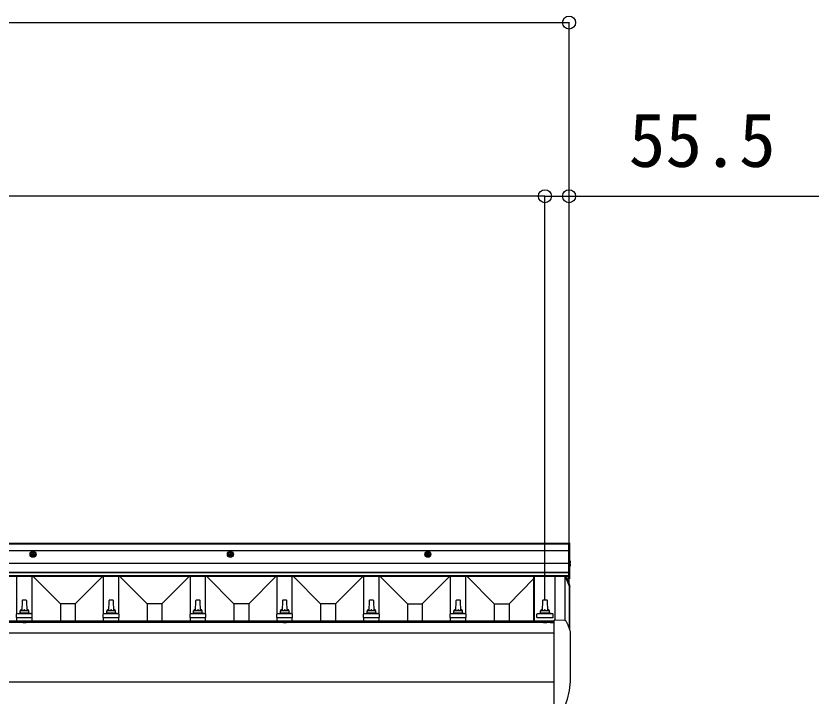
# Model space of a CAD drawing. Units: millimetres, scale not verified. Extents: x -8750 to 8750, y -13002 to 12947.
# Drawn here: x 1781 to 3632, y -5991 to -4422 of the extents above; entities that cross this region are included whole.
import ezdxf
from ezdxf.enums import TextEntityAlignment as Align

# ---------------------------------------------------------------- set-up
doc = ezdxf.new("R2010")
doc.units = ezdxf.units.MM
doc.header["$LTSCALE"] = 70
doc.layers.add('0-4_YKK_A1', color=4, linetype='Continuous')
doc.layers.add('0-5_YKK_D', color=6, linetype='Continuous')
doc.styles.add('ＭＳ ゴシック', font='')
doc.styles.get('ＭＳ ゴシック').set_extended_font_data('MS Gothic')

msp = doc.modelspace()

# ---------------------------------------------------------------- linework, layer by layer
at = {"layer": '0-4_YKK_A1'}
for p, q in [((3055, -5636.9), (-3055, -5636.9)), ((3055, -5637.61), (-3055, -5637.61)), ((3055, -5638.62), (-3055, -5638.62)), ((3055, -5713.45), (3055, -5636.9)), ((3055, -5653.9), (-3055, -5653.9)), ((1820, -5656.12), (1815, -5659)), ((1815, -5659), (1815, -5664.73)), ((1816.85, -5661.37), (1818.5, -5661.37)), ((1816.85, -5661.37), (1816.85, -5662.37)), ((1816.85, -5662.37), (1818.5, -5662.37)), ((1819.5, -5658.72), (1819.5, -5660.37)), ((1820.5, -5658.72), (1819.5, -5658.72)), ((1819.5, -5663.37), (1819.5, -5665.02)), ((1820, -5656.12), (1825, -5659)), ((1820.5, -5658.72), (1820.5, -5660.37)), ((1820.5, -5663.37), (1820.5, -5665.02)), ((1821.5, -5661.37), (1823.15, -5661.37)), ((1821.5, -5662.37), (1823.15, -5662.37)), ((1823.15, -5662.37), (1823.15, -5661.37)), ((1825, -5664.73), (1825, -5659)), ((2274.94, -5656.15), (2269.94, -5659.04)), ((2269.94, -5659.04), (2269.94, -5664.76)), ((2271.79, -5661.4), (2273.44, -5661.4)), ((2271.79, -5661.4), (2271.79, -5662.4)), ((2271.79, -5662.4), (2273.44, -5662.4)), ((2274.44, -5658.75), (2274.44, -5660.4)), ((2275.44, -5658.75), (2274.44, -5658.75)), ((2274.94, -5656.15), (2279.94, -5659.04)), ((2275.44, -5658.75), (2275.44, -5660.4)), ((2276.44, -5661.4), (2278.09, -5661.4)), ((2276.44, -5662.4), (2278.09, -5662.4)), ((2278.09, -5662.4), (2278.09, -5661.4)), ((2279.94, -5664.76), (2279.94, -5659.04)), ((2730, -5656.12), (2725, -5659)), ((2725, -5659), (2725, -5664.73)), ((2726.85, -5661.37), (2728.5, -5661.37)), ((2726.85, -5661.37), (2726.85, -5662.37)), ((2726.85, -5662.37), (2728.5, -5662.37)), ((2729.5, -5658.72), (2729.5, -5660.37)), ((2730.5, -5658.72), (2729.5, -5658.72)), ((2729.5, -5663.37), (2729.5, -5665.02)), ((2730, -5656.12), (2735, -5659)), ((2730.5, -5658.72), (2730.5, -5660.37)), ((2730.5, -5663.37), (2730.5, -5665.02)), ((2731.5, -5661.37), (2733.15, -5661.37)), ((2731.5, -5662.37), (2733.15, -5662.37)), ((2733.15, -5662.37), (2733.15, -5661.37)), ((2735, -5664.73), (2735, -5659)), ((1820, -5667.62), (1815, -5664.73)), ((1819.5, -5665.02), (1820.5, -5665.02)), ((1820, -5667.62), (1825, -5664.73)), ((2274.94, -5667.65), (2269.94, -5664.76)), ((2274.44, -5663.4), (2274.44, -5665.05)), ((2274.44, -5665.05), (2275.44, -5665.05)), ((2274.94, -5667.65), (2279.94, -5664.76)), ((2275.44, -5663.4), (2275.44, -5665.05)), ((2730, -5667.62), (2725, -5664.73)), ((2729.5, -5665.02), (2730.5, -5665.02)), ((2730, -5667.62), (2735, -5664.73)), ((3056.5, -5665.9), (3055, -5665.9)), ((3056.5, -5679.53), (3055, -5679.53)), ((3056.71, -5680.58), (3056.1, -5679.43)), ((3056.5, -5675.46), (3056.5, -5682.64)), ((3058.58, -5681.51), (3056.71, -5680.58)), ((3058.98, -5679.86), (3058.1, -5679.86)), ((3055, -5682.88), (-3055, -5682.88)), ((3056.71, -5687.6), (3056.1, -5686.46)), ((3056.5, -5682.48), (3056.5, -5690.43)), ((3058.58, -5688.53), (3056.71, -5687.6)), ((3058.98, -5686.88), (3058.1, -5686.88)), ((3055, -5703.64), (-3055, -5703.64)), ((3055, -5704.64), (-3055, -5704.64)), ((3055, -5711.95), (-3055, -5711.95)), ((3055, -5713.45), (-3055, -5713.45)), ((1782.5, -5799.33), (1782.5, -5713.45)), ((1817.5, -5799.33), (1817.5, -5713.45)), ((1882.9, -5776.09), (1820.26, -5713.45)), ((1917.1, -5776.09), (1979.74, -5713.45)), ((1982.5, -5799.33), (1982.5, -5713.45)), ((2017.5, -5799.33), (2017.5, -5713.45)), ((2082.9, -5776.09), (2020.26, -5713.45)), ((2117.1, -5776.09), (2179.74, -5713.45)), ((2182.5, -5799.33), (2182.5, -5713.45)), ((2217.5, -5799.33), (2217.5, -5713.45)), ((2282.9, -5776.09), (2220.26, -5713.45)), ((2317.1, -5776.09), (2379.74, -5713.45)), ((2382.5, -5799.33), (2382.5, -5713.45)), ((2417.5, -5799.33), (2417.5, -5713.45)), ((2482.9, -5776.09), (2420.26, -5713.45)), ((2517.1, -5776.09), (2579.74, -5713.45)), ((2582.5, -5799.33), (2582.5, -5713.45)), ((2617.5, -5799.33), (2617.5, -5713.45)), ((2682.9, -5776.09), (2620.26, -5713.45)), ((2717.1, -5776.09), (2779.74, -5713.45)), ((2782.5, -5799.33), (2782.5, -5713.45)), ((2817.5, -5799.33), (2817.5, -5713.45)), ((2882.9, -5776.09), (2820.26, -5713.45)), ((2917.1, -5776.09), (2973.5, -5718.69)), ((2973.5, -5713.45), (2973.5, -5816.28)), ((2975.19, -5713.45), (2975.19, -5816.28)), ((3023, -5713.45), (3023, -5813.55)), ((3045.5, -5713.45), (3045.5, -5814.72)), ((3057.43, -5733.61), (3049.27, -5713.45)), ((3055.5, -5734.16), (3055.5, -5830.84)), ((3056.5, -5736.63), (3056.5, -5833.56)), ((3057.43, -5736.26), (3057.5, -5736.63)), ((3057.5, -5736.63), (3057.5, -5733.98)), ((3057.5, -5836.55), (3057.5, -5736.63)), ((1794.73, -5768.98), (1794, -5792.51)), ((1804.27, -5768.01), (1795.73, -5768.01)), ((1806, -5792.51), (1805.27, -5768.98)), ((1994.73, -5768.98), (1994, -5792.51)), ((2004.27, -5768.01), (1995.73, -5768.01)), ((2006, -5792.51), (2005.27, -5768.98)), ((2194.73, -5768.98), (2194, -5792.51)), ((2204.27, -5768.01), (2195.73, -5768.01)), ((2206, -5792.51), (2205.27, -5768.98)), ((2394.73, -5768.98), (2394, -5792.51)), ((2404.27, -5768.01), (2395.73, -5768.01)), ((2406, -5792.51), (2405.27, -5768.98)), ((2594.73, -5768.98), (2594, -5792.51)), ((2604.27, -5768.01), (2595.73, -5768.01)), ((2606, -5792.51), (2605.27, -5768.98)), ((2794.73, -5768.98), (2794, -5792.51)), ((2804.27, -5768.01), (2795.73, -5768.01)), ((2806, -5792.51), (2805.27, -5768.98)), ((2994.23, -5768.98), (2993.5, -5792.51)), ((3004.77, -5768.01), (2995.23, -5768.01)), ((3006.5, -5792.51), (3005.77, -5768.98)), ((1790, -5796.72), (1790, -5792.51)), ((1809, -5792.51), (1791, -5792.51)), ((1810, -5796.72), (1810, -5792.51)), ((1917.1, -5776.09), (1917.1, -5816.28)), ((1990, -5796.72), (1990, -5792.51)), ((2009, -5792.51), (1991, -5792.51)), ((2010, -5796.72), (2010, -5792.51)), ((2117.1, -5776.09), (2117.1, -5816.28)), ((2190, -5796.72), (2190, -5792.51)), ((2209, -5792.51), (2191, -5792.51)), ((2210, -5796.72), (2210, -5792.51)), ((2317.1, -5776.09), (2317.1, -5816.28)), ((2390, -5796.72), (2390, -5792.51)), ((2409, -5792.51), (2391, -5792.51)), ((2410, -5796.72), (2410, -5792.51)), ((2517.1, -5776.09), (2517.1, -5816.28)), ((2590, -5796.72), (2590, -5792.51)), ((2609, -5792.51), (2591, -5792.51)), ((2610, -5796.72), (2610, -5792.51)), ((2682.9, -5776.09), (2682.9, -5816.28)), ((2790, -5796.72), (2790, -5792.51)), ((2809, -5792.51), (2791, -5792.51)), ((2810, -5796.72), (2810, -5792.51)), ((2882.9, -5776.09), (2882.9, -5816.28)), ((2989.5, -5796.72), (2989.5, -5792.51)), ((3009.5, -5792.51), (2990.5, -5792.51)), ((3010.5, -5796.72), (3010.5, -5792.51)), ((1781.75, -5808.01), (1781.75, -5800.29)), ((1781.75, -5808.01), (1818.25, -5808.01)), ((1817.87, -5799.51), (1782.13, -5799.51)), ((1782.5, -5816.28), (1782.5, -5808.01)), ((1782.51, -5799.32), (1789.24, -5797.69)), ((1810.38, -5797.51), (1789.62, -5797.51)), ((1817.49, -5799.32), (1810.76, -5797.69)), ((1817.5, -5816.28), (1817.5, -5808.01)), ((1818.25, -5808.01), (1818.25, -5800.29)), ((1981.75, -5808.01), (1981.75, -5800.29)), ((1981.75, -5808.01), (2018.25, -5808.01)), ((2017.87, -5799.51), (1982.13, -5799.51)), ((1982.5, -5816.28), (1982.5, -5808.01)), ((1982.51, -5799.32), (1989.24, -5797.69)), ((2010.38, -5797.51), (1989.62, -5797.51)), ((2017.49, -5799.32), (2010.76, -5797.69)), ((2017.5, -5816.28), (2017.5, -5808.01)), ((2018.25, -5808.01), (2018.25, -5800.29)), ((2181.75, -5808.01), (2181.75, -5800.29)), ((2181.75, -5808.01), (2218.25, -5808.01)), ((2217.87, -5799.51), (2182.13, -5799.51)), ((2182.5, -5816.28), (2182.5, -5808.01)), ((2182.51, -5799.32), (2189.24, -5797.69)), ((2210.38, -5797.51), (2189.62, -5797.51)), ((2217.49, -5799.32), (2210.76, -5797.69)), ((2217.5, -5816.28), (2217.5, -5808.01)), ((2218.25, -5808.01), (2218.25, -5800.29)), ((2381.75, -5808.01), (2381.75, -5800.29)), ((2381.75, -5808.01), (2418.25, -5808.01)), ((2417.87, -5799.51), (2382.13, -5799.51)), ((2382.5, -5816.28), (2382.5, -5808.01)), ((2382.51, -5799.32), (2389.24, -5797.69)), ((2410.38, -5797.51), (2389.62, -5797.51)), ((2417.49, -5799.32), (2410.76, -5797.69)), ((2417.5, -5816.28), (2417.5, -5808.01)), ((2418.25, -5808.01), (2418.25, -5800.29)), ((2581.75, -5808.01), (2581.75, -5800.29)), ((2581.75, -5808.01), (2618.25, -5808.01)), ((2617.87, -5799.51), (2582.13, -5799.51)), ((2582.5, -5816.28), (2582.5, -5808.01)), ((2582.51, -5799.32), (2589.24, -5797.69)), ((2610.38, -5797.51), (2589.62, -5797.51)), ((2617.49, -5799.32), (2610.76, -5797.69)), ((2617.5, -5816.28), (2617.5, -5808.01)), ((2618.25, -5808.01), (2618.25, -5800.29)), ((2781.75, -5808.01), (2781.75, -5800.29)), ((2781.75, -5808.01), (2818.25, -5808.01)), ((2817.87, -5799.51), (2782.13, -5799.51)), ((2782.5, -5816.28), (2782.5, -5808.01)), ((2782.51, -5799.32), (2789.24, -5797.69)), ((2810.38, -5797.51), (2789.62, -5797.51)), ((2817.49, -5799.32), (2810.76, -5797.69)), ((2817.5, -5816.28), (2817.5, -5808.01)), ((2818.25, -5808.01), (2818.25, -5800.29)), ((2981.25, -5808.01), (2981.25, -5800.29)), ((3018.37, -5799.51), (2981.63, -5799.51)), ((2982.01, -5799.32), (2988.74, -5797.69)), ((3009.88, -5797.51), (2989.12, -5797.51)), ((3010.88, -5797.51), (2990.12, -5797.51)), ((3017.99, -5799.32), (3011.26, -5797.69)), ((3021, -5818.92), (-3021, -5818.92)), ((1797.88, -5816.28), (1202.12, -5816.28)), ((1796.09, -5818.42), (1796.26, -5817.44)), ((1796.09, -5818.42), (1796.18, -5818.92)), ((1796.18, -5818.92), (1803.82, -5818.92)), ((1797.7, -5816.34), (1798.86, -5818.66)), ((1798.86, -5818.66), (1800, -5819.26)), ((1801.15, -5818.66), (1800, -5819.26)), ((1802.3, -5816.34), (1801.15, -5818.66)), ((2397.88, -5816.28), (1802.12, -5816.28)), ((1803.91, -5818.42), (1803.74, -5817.44)), ((2396.09, -5818.42), (2396.26, -5817.44)), ((2396.09, -5818.42), (2396.18, -5818.92)), ((2396.18, -5818.92), (2403.82, -5818.92)), ((2397.7, -5816.34), (2398.85, -5818.66)), ((2398.85, -5818.66), (2400, -5819.26)), ((2401.14, -5818.66), (2400, -5819.26)), ((2402.3, -5816.34), (2401.14, -5818.66)), ((2997.95, -5816.28), (2402.12, -5816.28)), ((2403.91, -5818.42), (2403.74, -5817.44)), ((2996.16, -5818.42), (2996.33, -5817.45)), ((2996.16, -5818.42), (2996.25, -5818.92)), ((2996.25, -5818.92), (3003.9, -5818.92)), ((2997.77, -5816.34), (2998.93, -5818.66)), ((2998.93, -5818.66), (3000.07, -5819.27)), ((3001.22, -5818.66), (3000.07, -5819.27)), ((3002.37, -5816.34), (3001.22, -5818.66)), ((3013.88, -5816.28), (3002.19, -5816.28)), ((3003.99, -5818.42), (3003.81, -5817.45)), ((3012.09, -5818.42), (3012.26, -5817.45)), ((3012.09, -5818.42), (3012.18, -5818.92)), ((3012.18, -5818.92), (3019.82, -5818.92)), ((3013.7, -5816.34), (3014.86, -5818.66)), ((3014.86, -5818.66), (3016, -5819.27)), ((3017.14, -5818.66), (3016, -5819.27)), ((3018.3, -5816.34), (3017.14, -5818.66)), ((3021, -5816.28), (3018.12, -5816.28)), ((3019.91, -5818.42), (3019.74, -5817.45)), ((3021, -5813.45), (3021, -5813.44)), ((3021, -5814.76), (3021, -5813.45)), ((3046.11, -5814.76), (3021.15, -5813.45)), ((3021, -5843.41), (-3021, -5843.41)), ((3021, -5841.42), (3021, -5840.64)), ((3021, -5841.58), (3021, -5840.8)), ((3021, -5955.15), (3021, -5841.58)), ((3058.85, -5955.15), (3058.85, -5841.58)), ((3021, -5956.77), (-3021, -5956.77)), ((3021, -5955.37), (3021, -5955.15)), ((3021, -6008.8), (3021, -5955.37))]:
    msp.add_line(p, q, dxfattribs=at)
msp.add_lwpolyline([(3056.5, -5718.9), (3055, -5718.9), (3055, -5635.9), (3056.5, -5635.9)], close=True, dxfattribs=at)
for points in [[(3058.58, -5677.36), (3056.71, -5678.29), (3056.1, -5679.43)], [(3058.98, -5679.01), (3058.1, -5679.01), (3058.1, -5679.86)], [(3058.58, -5684.38), (3056.71, -5685.31), (3056.1, -5686.46)], [(3058.98, -5686.03), (3058.1, -5686.03), (3058.1, -5686.88)], [(3047.14, -5713.45), (3047.67, -5714.77), (3056.5, -5736.63)], [(3057.43, -5736.26), (3048.75, -5714.77), (3048.21, -5713.45)], [(1917.1, -5776.09), (1882.9, -5776.09), (1882.9, -5816.28)], [(2117.1, -5776.09), (2082.9, -5776.09), (2082.9, -5816.28)], [(2317.1, -5776.09), (2282.9, -5776.09), (2282.9, -5816.28)], [(2517.1, -5776.09), (2482.9, -5776.09), (2482.9, -5816.28)], [(2682.9, -5776.09), (2717.1, -5776.09), (2717.1, -5816.28)], [(2882.9, -5776.09), (2917.1, -5776.09), (2917.1, -5816.28)], [(2981.25, -5808.01), (3018.75, -5808.01), (3018.75, -5800.29)], [(1796.09, -5818.42), (1803.91, -5818.42), (1803.82, -5818.92)], [(2396.09, -5818.42), (2403.91, -5818.42), (2403.82, -5818.92)], [(2996.16, -5818.42), (3003.99, -5818.42), (3003.9, -5818.92)], [(3012.09, -5818.42), (3019.91, -5818.42), (3019.82, -5818.92)], [(3021, -5840.8), (3021, -5816.26), (3021, -5814.76)]]:
    msp.add_lwpolyline(points, dxfattribs=at)
for centre, radius in [((1820, -5661.87), 7), ((1820, -5661.87), 5), ((2274.94, -5661.9), 7), ((2274.94, -5661.9), 5), ((2730, -5661.87), 7), ((2730, -5661.87), 5)]:
    msp.add_circle(centre, radius, dxfattribs=at)
for centre, radius, start, end in [((1818.5, -5660.37), 1, 270, 0), ((1818.5, -5663.37), 1, 0, 90), ((1821.5, -5660.37), 1, 180, 270), ((1821.5, -5663.37), 1, 90, 180), ((2273.44, -5660.4), 1, 270, 0), ((2273.44, -5663.4), 1, 0, 90), ((2276.44, -5660.4), 1, 180, 270), ((2276.44, -5663.4), 1, 90, 180), ((2728.5, -5660.37), 1, 270, 0), ((2728.5, -5663.37), 1, 0, 90), ((2731.5, -5660.37), 1, 180, 270), ((2731.5, -5663.37), 1, 90, 180), ((3056.77, -5675.46), 0.274, 52.28591, 180), ((3053.7, -5679.43), 5.3, 4.59941, 52.28591), ((3053.7, -5679.43), 5.3, 318.4764, 355.40059), ((3056.77, -5682.48), 0.274, 52.28591, 180), ((3056.77, -5690.43), 0.274, 180, 307.71409), ((3053.7, -5686.46), 5.3, 4.59941, 52.28591), ((3053.7, -5686.46), 5.3, 307.71409, 355.40059), ((3056.5, -5733.98), 0.997, 0, 22.02859), ((1795.73, -5769.01), 1, 90, 178.60509), ((1804.27, -5769.01), 1, 1.39491, 90), ((1995.73, -5769.01), 1, 90, 178.60509), ((2004.27, -5769.01), 1, 1.39491, 90), ((2195.73, -5769.01), 1, 90, 178.60509), ((2204.27, -5769.01), 1, 1.39491, 90), ((2395.73, -5769.01), 1, 90, 178.60509), ((2404.27, -5769.01), 1, 1.39491, 90), ((2595.73, -5769.01), 1, 90, 178.60509), ((2604.27, -5769.01), 1, 1.39491, 90), ((2795.73, -5769.01), 1, 90, 178.60509), ((2804.27, -5769.01), 1, 1.39491, 90), ((2995.23, -5769.01), 1, 90, 178.60509), ((3004.77, -5769.01), 1, 1.39491, 90), ((1794.09, -5793.14), 4.13, 90, 171.17633), ((1791, -5793.51), 1, 90, 180), ((1803.33, -5792.51), 4.83, 133.60282, 180), ((1796.67, -5792.51), 4.83, 0, 46.39718), ((1805.91, -5793.14), 4.13, 8.82367, 90), ((1809, -5793.51), 1, 0, 90), ((1994.09, -5793.14), 4.13, 90, 171.17633), ((1991, -5793.51), 1, 90, 180), ((2003.33, -5792.51), 4.83, 133.60282, 180), ((1996.67, -5792.51), 4.83, 0, 46.39718), ((2005.91, -5793.14), 4.13, 8.82367, 90), ((2009, -5793.51), 1, 0, 90), ((2194.09, -5793.14), 4.13, 90, 171.17633), ((2191, -5793.51), 1, 90, 180), ((2203.33, -5792.51), 4.83, 133.60282, 180), ((2196.67, -5792.51), 4.83, 0, 46.39718), ((2205.91, -5793.14), 4.13, 8.82367, 90), ((2209, -5793.51), 1, 0, 90), ((2394.09, -5793.14), 4.13, 90, 171.17633), ((2391, -5793.51), 1, 90, 180), ((2403.33, -5792.51), 4.83, 133.60282, 180), ((2396.67, -5792.51), 4.83, 0, 46.39718), ((2405.91, -5793.14), 4.13, 8.82367, 90), ((2409, -5793.51), 1, 0, 90), ((2594.09, -5793.14), 4.13, 90, 171.17633), ((2591, -5793.51), 1, 90, 180), ((2603.33, -5792.51), 4.83, 133.60282, 180), ((2596.67, -5792.51), 4.83, 0, 46.39718), ((2605.91, -5793.14), 4.13, 8.82367, 90), ((2609, -5793.51), 1, 0, 90), ((2794.09, -5793.14), 4.13, 90, 171.17633), ((2791, -5793.51), 1, 90, 180), ((2803.33, -5792.51), 4.83, 133.60282, 180), ((2796.67, -5792.51), 4.83, 0, 46.39718), ((2805.91, -5793.14), 4.13, 8.82367, 90), ((2809, -5793.51), 1, 0, 90), ((2993.59, -5793.14), 4.13, 90, 171.17633), ((2990.5, -5793.51), 1, 90, 180), ((3002.83, -5792.51), 4.83, 133.60282, 180), ((2996.17, -5792.51), 4.83, 0, 46.39718), ((3006.41, -5793.14), 4.13, 8.82367, 90), ((3009.5, -5793.51), 1, 0, 90), ((1782.75, -5800.29), 1, 103.62699, 180), ((1789, -5796.72), 1, 283.62699, 0), ((1811, -5796.72), 1, 180, 256.37301), ((1817.25, -5800.29), 1, 0, 76.37301), ((1982.75, -5800.29), 1, 103.62699, 180), ((1989, -5796.72), 1, 283.62699, 0), ((2011, -5796.72), 1, 180, 256.37301), ((2017.25, -5800.29), 1, 0, 76.37301), ((2182.75, -5800.29), 1, 103.62699, 180), ((2189, -5796.72), 1, 283.62699, 0), ((2211, -5796.72), 1, 180, 256.37301), ((2217.25, -5800.29), 1, 0, 76.37301), ((2382.75, -5800.29), 1, 103.62699, 180), ((2389, -5796.72), 1, 283.62699, 0), ((2411, -5796.72), 1, 180, 256.37301), ((2417.25, -5800.29), 1, 0, 76.37301), ((2582.75, -5800.29), 1, 103.62699, 180), ((2589, -5796.72), 1, 283.62699, 0), ((2611, -5796.72), 1, 180, 256.37301), ((2617.25, -5800.29), 1, 0, 76.37301), ((2782.75, -5800.29), 1, 103.62699, 180), ((2789, -5796.72), 1, 283.62699, 0), ((2811, -5796.72), 1, 180, 256.37301), ((2817.25, -5800.29), 1, 0, 76.37301), ((2982.25, -5800.29), 1, 103.62699, 180), ((2988.5, -5796.72), 1, 283.62699, 0), ((3011.5, -5796.72), 1, 180, 256.37301), ((3017.75, -5800.29), 1, 0, 76.37301), ((1797.15, -5817.6), 0.9, 120.63591, 170), ((1800, -5822.42), 6.5, 59.36409, 120.63591), ((1802.85, -5817.6), 0.9, 10, 59.36409), ((2397.15, -5817.6), 0.9, 120.63591, 170), ((2400, -5822.42), 6.5, 59.36409, 120.63591), ((2402.85, -5817.6), 0.9, 10, 59.36409), ((2997.22, -5817.6), 0.9, 120.63591, 170), ((3000.07, -5822.42), 6.5, 59.36409, 120.63591), ((3002.93, -5817.6), 0.9, 10, 59.36409), ((3013.15, -5817.6), 0.9, 120.63591, 170), ((3016, -5822.42), 6.5, 59.36409, 120.63591), ((3018.85, -5817.6), 0.9, 10, 59.36409)]:
    msp.add_arc(centre, radius, start, end, dxfattribs=at)
for centre, major_axis, ratio, start_param, end_param in [((3021, -5816.45), (4.24, -0.23), 0.706571, 1.574667, 1.6096938), ((3045.95, -5817.75), (3, 0), 0.99863, 0.5221031, 1.5184364), ((2958.89, -5867.77), (-103.44, 0), 0.99863, 3.4057836, 3.6636957), ((3055.85, -5841.58), (3, 0), 0.99863, 6.2831853, 6.5473762), ((2864.79, -5941.33), (-194.57, 0), 0.99863, 2.786967, 3.0692762), ((3055.85, -5955.15), (3, 0), 0.99863, 6.2108688, 6.2831853)]:
    msp.add_ellipse(centre, major_axis=major_axis, ratio=ratio, start_param=start_param, end_param=end_param, dxfattribs=at)
at = {"layer": '0-5_YKK_D'}
for p, q in [((-3055.5, -4436.9), (3055.5, -4436.9)), ((3055.5, -5538.62), (3055.5, -4435.9)), ((3000, -4836.9), (-3000, -4836.9)), ((3000, -4836.9), (2940, -4836.9)), ((3000, -5767.01), (3000, -4835.9)), ((3000, -5767.01), (3000, -4835.9)), ((3000, -4836.9), (3055.5, -4836.9)), ((3055.5, -5733.16), (3055.5, -4835.9)), ((3055.5, -4836.9), (3631.52, -4836.9))]:
    msp.add_line(p, q, dxfattribs=at)
for centre in [(3055.5, -4436.9), (3000, -4836.9), (3000, -4836.9), (3055.5, -4836.9)]:
    msp.add_circle(centre, 15, dxfattribs=at)

# ---------------------------------------------------------------- texts
at = {"layer": '0-5_YKK_D', "style": 'ＭＳ ゴシック'}
msp.add_text('55.5', height=124.6, dxfattribs=at).set_placement((3192.94, -4806.9), align=Align.BOTTOM_LEFT)

doc.saveas('drawing.dxf')
